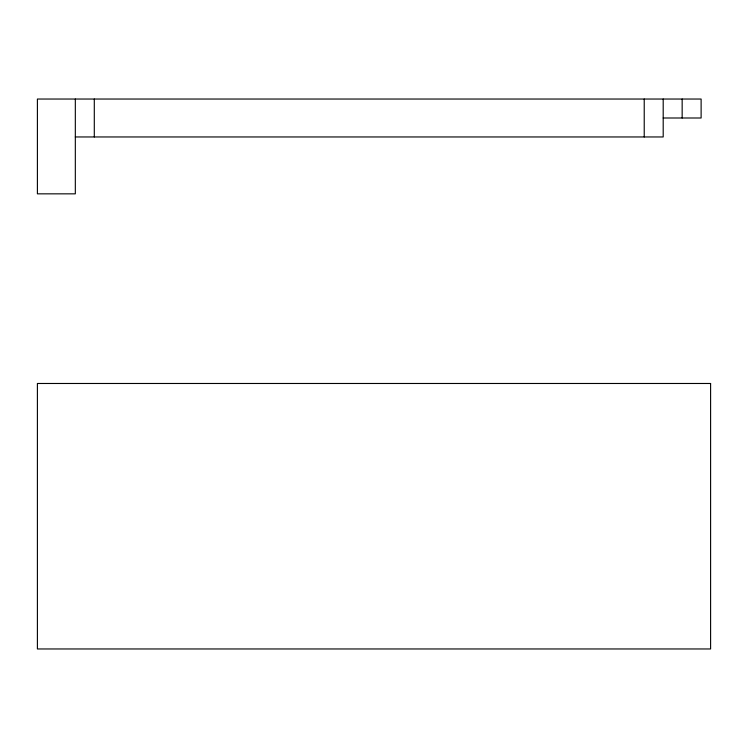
<?xml version="1.0" encoding="UTF-8"?>
<svg xmlns="http://www.w3.org/2000/svg" width="748" height="748" viewBox="0 0 748 748"><rect width="100%" height="100%" fill="white"/><g stroke="black" fill="none" stroke-linecap="round" stroke-linejoin="round"><path stroke-width="1.12" d="M663.196 117.997L701.119 117.997L701.119 99.035L37.4 99.035L37.4 193.844L75.324 193.844L75.324 99.035M75.324 136.959L663.196 136.959L663.196 99.035M682.157 99.035L682.157 117.997M644.224 99.035L644.224 136.959M94.295 99.035L94.295 136.959M710.6 383.481L37.4 383.481L37.4 648.965L710.6 648.965L710.6 383.481"/></g></svg>
